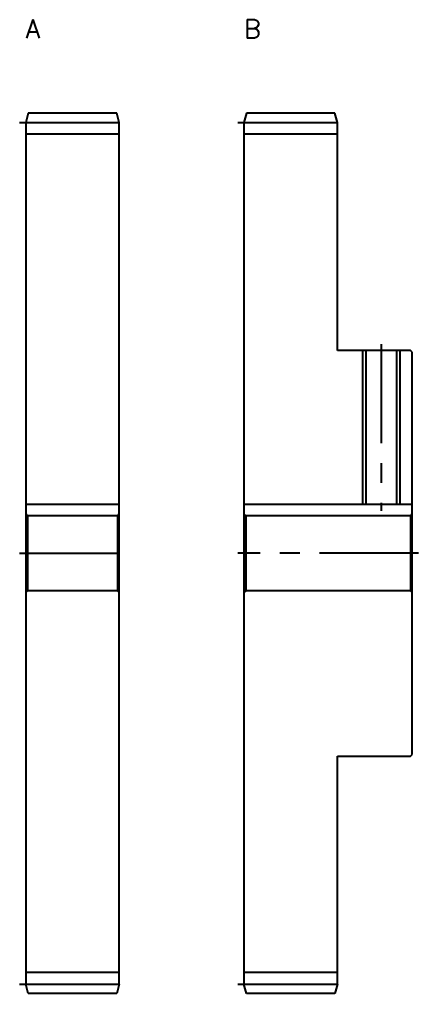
# Model space of a CAD drawing. Extents: x -1 to 224, y -13 to 166.
# Drawn here: x 160 to 224, y 10 to 166 of the extents above; entities that cross this region are included whole.
import ezdxf

# ---------------------------------------------------------------- set-up
doc = ezdxf.new("R2010")
doc.units = 0
doc.header["$LTSCALE"] = 0.5
doc.linetypes.add('CENTER', pattern=[50.8, 31.75, -6.35, 6.35, -6.35])
for name, color, linetype in [('MSM_CENTER', 1, 'CENTER'), ('MSM_CONTINUOUS', 7, 'CONTINUOUS'), ('MSM_NARROW', 5, 'CONTINUOUS'), ('MSM_PART_NUMBER', 7, 'CONTINUOUS')]:
    doc.layers.add(name, color=color, linetype=linetype)
doc.styles.get("Standard").update_dxf_attribs({"font": 'txt.shx', "height": 1, "bigfont": 'bigfont.shx'})

# ---------------------------------------------------------------- blocks, each defined once
blk = doc.blocks.new('*U5')
at = {"layer": 'MSM_PART_NUMBER'}
blk.add_text('B', height=3, dxfattribs=at).set_placement((196, 163))
blk = doc.blocks.new('*U6')
at = {"layer": 'MSM_PART_NUMBER'}
blk.add_text('A', height=3, dxfattribs=at).set_placement((161, 163))

msp = doc.modelspace()

# ---------------------------------------------------------------- linework, layer by layer
at = {"layer": 'MSM_CENTER'}
for p, q in [((160, 149.5), (177, 149.5)), ((195, 149.5), (212, 149.5)), ((218, 114), (218, 87.3)), ((160, 80.5), (177, 80.5)), ((224, 80.5), (195, 80.5)), ((160, 11.5), (177, 11.5)), ((195, 11.5), (212, 11.5))]:
    msp.add_line(p, q, dxfattribs=at)
at = {"layer": 'MSM_CONTINUOUS'}
for p, q in [((161.4, 151), (161, 149.5)), ((175.6, 151), (161.4, 151)), ((176, 149.5), (175.6, 151)), ((196.4, 151), (196, 149.5)), ((210.6, 151), (196.4, 151)), ((211, 149.5), (210.6, 151)), ((161, 149.5), (161, 11.5)), ((176, 11.5), (176, 149.5)), ((196, 149.5), (196, 11.5)), ((211, 113), (211, 149.5)), ((176, 147.62), (161, 147.62)), ((211, 147.62), (196, 147.62)), ((222.7, 113), (211, 113)), ((215.54, 113), (215.54, 88.3)), ((220.46, 113), (220.46, 88.3)), ((223, 112.7), (222.7, 113)), ((223, 48.3), (223, 112.7)), ((176, 88.3), (161, 88.3)), ((223, 88.3), (196, 88.3)), ((161.3, 86.5), (161, 86.8)), ((175.7, 86.5), (161.3, 86.5)), ((161.3, 86.5), (161.3, 74.5)), ((176, 86.8), (175.7, 86.5)), ((175.7, 86.5), (175.7, 74.5)), ((196.3, 86.5), (196, 86.8)), ((222.7, 86.5), (196.3, 86.5)), ((196.3, 86.5), (196.3, 74.5)), ((223, 86.8), (222.7, 86.5)), ((222.7, 86.5), (222.7, 74.5)), ((161.3, 74.5), (161, 74.2)), ((175.7, 74.5), (161.3, 74.5)), ((176, 74.2), (175.7, 74.5)), ((196.3, 74.5), (196, 74.2)), ((222.7, 74.5), (196.3, 74.5)), ((223, 74.2), (222.7, 74.5)), ((211, 11.5), (211, 48)), ((211, 48), (222.7, 48)), ((222.7, 48), (223, 48.3)), ((176, 13.37), (161, 13.37)), ((211, 13.37), (196, 13.37)), ((161.4, 10), (161, 11.5)), ((176, 11.5), (175.6, 10)), ((196.4, 10), (196, 11.5)), ((211, 11.5), (210.6, 10)), ((175.6, 10), (161.4, 10)), ((210.6, 10), (196.4, 10))]:
    msp.add_line(p, q, dxfattribs=at)
at = {"layer": 'MSM_NARROW'}
for p, q in [((215, 113), (215, 88.3)), ((221, 113), (221, 88.3))]:
    msp.add_line(p, q, dxfattribs=at)

# ---------------------------------------------------------------- block references
at = {"layer": 'MSM_CONTINUOUS'}
for name in ['*U6', '*U5']:
    msp.add_blockref(name, (0, 0), dxfattribs=at)

doc.saveas('drawing.dxf')
